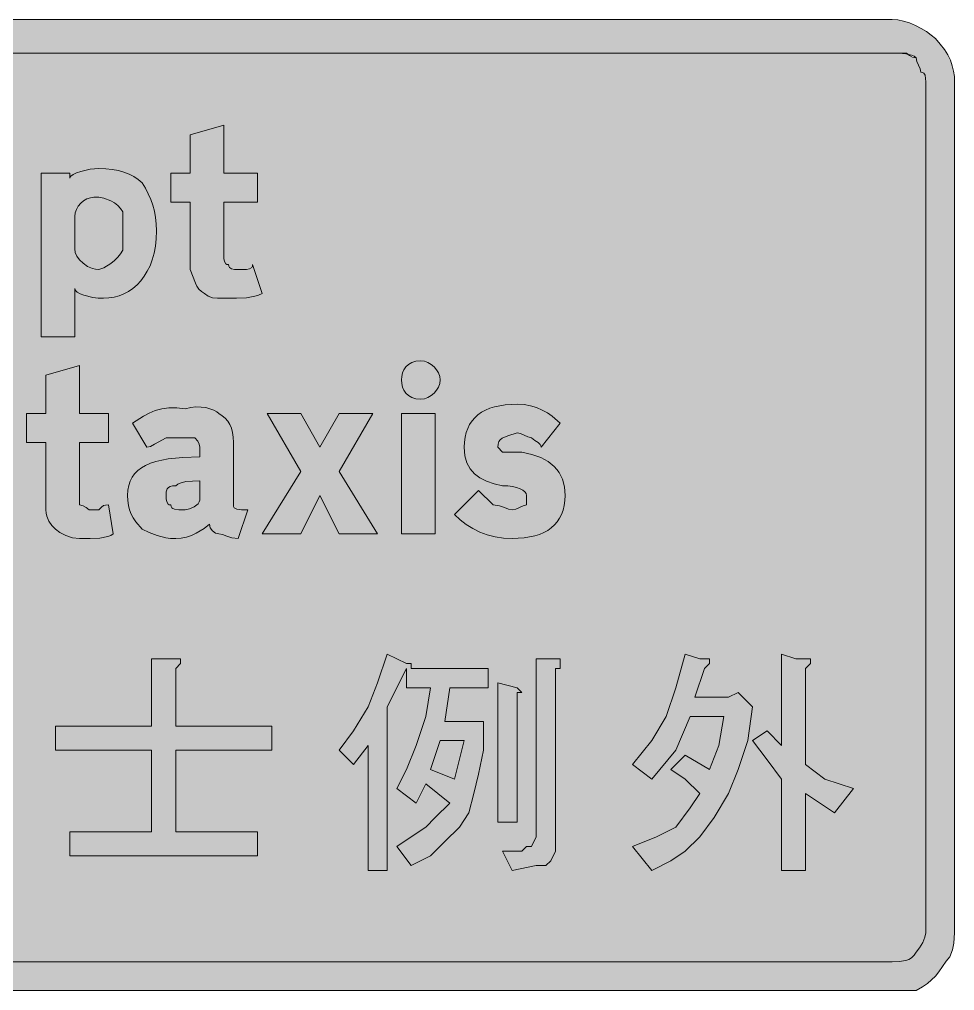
# Model space of a CAD drawing. Header units: metres. Extents: x 13 to 554, y 13 to 255.
# Drawn here: x 320.6 to 554, y 13 to 255.4 of the extents above; entities that cross this region are included whole.
import ezdxf

# ---------------------------------------------------------------- set-up
doc = ezdxf.new("R2010")
doc.units = ezdxf.units.M
doc.layers.add('FILL_BLACK_000000', color=7, linetype='Continuous', true_color=0x000000)
doc.layers.add('FILL_WHITE_FFFFFF', color=7, linetype='Continuous', true_color=0xffffff)

msp = doc.modelspace()

# ---------------------------------------------------------------- hatches: boundary and pattern name
at = {"layer": 'FILL_BLACK_000000', "true_color": 0x000000}
h = msp.add_hatch(color=7, dxfattribs=at)
h.dxf.hatch_style = 1
h.paths.add_polyline_path([(539.81, 255.25), (541.28, 254.95), (542.78, 254.47), (544.26, 253.86), (545.69, 253.13), (547.02, 252.32), (548.2, 251.46), (549.21, 250.56), (550.45, 249.21), (551.48, 247.86), (552.31, 246.51), (552.96, 245.16), (553.44, 243.81), (553.77, 242.46), (553.95, 241.11), (554.01, 239.76), (554.01, 27.36), (553.86, 24.81), (553.5, 23.14), (552.81, 21.36), (551.91, 20.27), (551.01, 18.96), (550.11, 17.65), (549.21, 16.56), (547.26, 14.76), (546, 13.86), (544.41, 12.96), (538.41, 12.96), (28.41, 12.96), (27.01, 13.02), (25.54, 13.18), (24.04, 13.47), (22.56, 13.86), (21.13, 14.37), (19.8, 14.98), (18.62, 15.72), (17.61, 16.56), (16.37, 17.91), (15.34, 19.26), (14.51, 20.61), (13.86, 21.96), (13.38, 23.31), (13.05, 24.66), (12.87, 26.01), (12.81, 27.36), (12.81, 239.76), (12.87, 241.11), (13.05, 242.46), (13.38, 243.81), (13.86, 245.16), (14.51, 246.51), (15.34, 247.86), (16.37, 249.21), (17.61, 250.56), (18.7, 251.46), (20.01, 252.36), (21.32, 253.26), (22.41, 254.16), (24.02, 254.35), (25.41, 254.76), (26.8, 255.17), (28.41, 255.36), (538.41, 255.36), (539.81, 255.25)])
h.paths.add_polyline_path([(25.41, 246.81), (24.02, 246.45), (22.41, 245.76), (21.72, 244.15), (21.36, 242.76), (21.23, 241.37), (21.21, 239.76), (21.21, 27.36), (21.36, 24.96), (21.72, 23.65), (22.01, 23.06), (22.41, 22.56), (24.02, 21.17), (24.73, 20.75), (25.41, 20.46), (26.8, 20.2), (28.41, 20.16), (538.41, 20.16), (540.19, 20.2), (541.86, 20.46), (542.62, 20.75), (543.3, 21.17), (543.91, 21.77), (544.41, 22.56), (545.29, 23.65), (546.06, 24.96), (546.6, 26.27), (546.81, 27.36), (546.81, 239.76), (546.79, 240.64), (546.66, 241.41), (546.3, 241.95), (546.01, 242.11), (545.61, 242.16), (545.42, 243.06), (545.01, 243.96), (544.6, 244.86), (544.41, 245.76), (543.91, 246.16), (543.3, 246.45), (541.86, 246.81), (540.19, 246.94), (538.41, 246.96), (28.41, 246.96), (26.8, 246.94), (25.41, 246.81)], flags=16)
h = msp.add_hatch(color=7, dxfattribs=at)
h.dxf.hatch_style = 1
h.paths.add_polyline_path([(380.01, 216.96), (380.01, 209.76), (371.61, 209.76), (371.61, 196.56), (371.63, 195.68), (371.76, 194.91), (372.12, 194.37), (372.41, 194.21), (372.81, 194.16), (372.86, 193.76), (373.02, 193.47), (373.56, 193.11), (374.33, 192.98), (375.21, 192.96), (376.41, 192.96), (377.29, 192.98), (378.06, 193.11), (378.6, 193.47), (378.76, 193.76), (378.81, 194.16), (381.21, 186.96), (380.31, 186.56), (379.37, 186.27), (377.31, 185.91), (374.8, 185.78), (371.61, 185.76), (370.02, 185.78), (368.76, 185.91), (367.73, 186.27), (366.81, 186.96), (366.02, 187.46), (365.4, 188.07), (364.93, 188.75), (364.56, 189.51), (363.21, 192.96), (363.21, 209.76), (358.41, 209.76), (358.41, 216.96), (363.21, 216.96), (363.21, 226.56), (371.61, 228.96), (371.61, 216.96), (380.01, 216.96)])
h = msp.add_hatch(color=7, dxfattribs=at)
h.dxf.hatch_style = 1
h.paths.add_polyline_path([(354.54, 198.74), (354.21, 197), (353.76, 195.38), (353.2, 193.88), (352.53, 192.5), (351.77, 191.24), (350.91, 190.11), (349.97, 189.1), (348.95, 188.23), (347.86, 187.48), (346.71, 186.87), (345.5, 186.38), (344.24, 186.04), (342.94, 185.83), (341.61, 185.76), (340.27, 185.81), (338.97, 185.97), (336.66, 186.51), (335.74, 186.87), (335.03, 187.28), (334.57, 187.71), (334.41, 188.16), (334.41, 176.16), (326.01, 176.16), (326.01, 216.96), (333.21, 216.96), (333.21, 215.76), (333.42, 216.21), (334, 216.64), (334.86, 217.05), (335.91, 217.41), (338.27, 217.95), (340.41, 218.16), (342.15, 218.1), (343.78, 217.93), (345.3, 217.65), (346.71, 217.26), (348, 216.75), (349.18, 216.13), (350.25, 215.4), (351.21, 214.56), (352.05, 213.21), (352.78, 211.84), (353.4, 210.45), (353.91, 209.01), (354.3, 207.52), (354.58, 205.95), (354.75, 204.31), (354.81, 202.56), (354.74, 200.59), (354.54, 198.74)])
h.paths.add_polyline_path([(341.68, 193.37), (343.41, 194.46), (344.3, 195.19), (345.13, 196), (345.86, 196.86), (346.41, 197.76), (346.41, 198.96), (346.41, 204.96), (346.41, 206.16), (346.41, 207.36), (345.86, 208.2), (345.13, 208.93), (344.3, 209.55), (343.41, 210.06), (341.68, 210.73), (340.41, 210.96), (339.21, 210.96), (338.31, 210.85), (337.45, 210.55), (336.64, 210.07), (335.91, 209.46), (335.3, 208.73), (334.82, 207.92), (334.52, 207.06), (334.41, 206.16), (334.41, 198.96), (334.43, 198.06), (334.56, 197.16), (334.92, 196.26), (335.61, 195.36), (336.53, 194.48), (337.56, 193.71), (338.82, 193.17), (339.56, 193.01), (340.41, 192.96), (340.96, 193.07), (341.68, 193.37)], flags=16)
h = msp.add_hatch(color=7, dxfattribs=at)
h.dxf.hatch_style = 1
h.paths.add_polyline_path([(425.5, 164.46), (425.2, 163.6), (424.72, 162.79), (424.11, 162.06), (423.38, 161.45), (422.57, 160.97), (421.71, 160.67), (420.81, 160.56), (419.57, 160.67), (418.54, 160.97), (417.71, 161.45), (417.06, 162.06), (416.58, 162.79), (416.25, 163.6), (416.07, 164.46), (416.01, 165.36), (416.07, 166.26), (416.25, 167.12), (416.58, 167.93), (417.06, 168.66), (417.71, 169.27), (418.54, 169.75), (419.57, 170.05), (420.81, 170.16), (421.71, 170.05), (422.57, 169.75), (423.38, 169.27), (424.11, 168.66), (424.72, 167.93), (425.2, 167.12), (425.5, 166.26), (425.61, 165.36), (425.5, 164.46)])
h = msp.add_hatch(color=7, dxfattribs=at)
h.dxf.hatch_style = 1
h.paths.add_polyline_path([(342.81, 156.96), (342.81, 149.76), (335.61, 149.76), (335.61, 136.56), (335.61, 134.16), (336.49, 133.97), (337.26, 133.56), (338.01, 132.96), (340.41, 132.96), (341.12, 133.65), (341.61, 134.01), (342.1, 134.14), (342.81, 134.16), (344.01, 126.96), (343.45, 126.56), (342.7, 126.27), (340.71, 125.91), (338.27, 125.78), (335.61, 125.76), (333.83, 125.97), (332.16, 126.51), (330.72, 127.28), (329.61, 128.16), (328.73, 129.08), (327.96, 130.11), (327.42, 131.37), (327.26, 132.11), (327.21, 132.96), (327.21, 149.76), (322.41, 149.76), (322.41, 156.96), (327.21, 156.96), (327.21, 166.56), (335.61, 168.96), (335.61, 156.96), (342.81, 156.96)])
h = msp.add_hatch(color=7, dxfattribs=at)
h.dxf.hatch_style = 1
h.paths.add_polyline_path([(373.62, 125.95), (372.36, 126.36), (371.33, 126.77), (370.41, 126.96), (369.53, 127.17), (368.76, 127.71), (368.22, 128.48), (368.01, 129.36), (366.7, 128.29), (364.71, 127.11), (363.53, 126.58), (362.27, 126.15), (360.96, 125.87), (359.61, 125.76), (358.31, 125.81), (357.12, 125.97), (354.96, 126.51), (353.03, 127.28), (351.21, 128.16), (349.63, 129.98), (349.02, 130.92), (348.51, 131.91), (348.12, 132.95), (347.83, 134.07), (347.67, 135.26), (347.61, 136.56), (347.68, 137.85), (347.89, 139.04), (348.24, 140.12), (348.73, 141.1), (349.37, 141.98), (350.14, 142.76), (351.06, 143.45), (352.11, 144.06), (353.31, 144.58), (354.64, 145.02), (356.12, 145.38), (357.73, 145.67), (361.39, 146.04), (365.61, 146.16), (365.61, 148.56), (365.46, 149.31), (365.1, 150.08), (364.41, 150.96), (362.01, 150.96), (357.21, 150.96), (354.36, 149.31), (353.33, 148.77), (352.41, 148.56), (348.81, 154.56), (351.55, 156.3), (352.99, 157.07), (354.51, 157.71), (356.15, 158.18), (357.92, 158.44), (359.87, 158.45), (362.01, 158.16), (363.36, 158.5), (364.67, 158.65), (365.93, 158.62), (367.11, 158.46), (368.17, 158.18), (369.1, 157.82), (369.85, 157.41), (370.41, 156.96), (371.25, 156.45), (371.98, 155.83), (372.6, 155.1), (373.11, 154.26), (373.5, 153.3), (373.78, 152.23), (373.95, 151.05), (374.01, 149.76), (374.01, 134.16), (374.07, 133.76), (374.23, 133.47), (374.52, 133.25), (374.91, 133.11), (376.03, 132.98), (377.61, 132.96), (375.21, 125.76), (373.62, 125.95)])
h.paths.add_polyline_path([(357.36, 134.91), (357.72, 134.37), (358.01, 134.21), (358.41, 134.16), (358.47, 133.76), (358.63, 133.47), (358.92, 133.25), (359.31, 133.11), (360.43, 132.98), (362.01, 132.96), (363.08, 133.17), (364.26, 133.71), (365.22, 134.48), (365.5, 134.91), (365.61, 135.36), (365.61, 140.16), (363.83, 140.14), (362.16, 140.01), (360.72, 139.65), (360.11, 139.36), (359.61, 138.96), (358.82, 138.91), (358.22, 138.75), (357.8, 138.52), (357.51, 138.21), (357.25, 137.44), (357.21, 136.56), (357.23, 135.68), (357.36, 134.91)], flags=16)
h = msp.add_hatch(color=7, dxfattribs=at)
h.dxf.hatch_style = 1
h.paths.add_polyline_path([(456.75, 135.25), (456.59, 134.03), (456.31, 132.89), (455.93, 131.83), (455.44, 130.86), (454.85, 129.98), (454.15, 129.18), (453.36, 128.46), (452.47, 127.83), (451.48, 127.28), (450.39, 126.81), (449.22, 126.43), (446.59, 125.93), (443.61, 125.76), (441.42, 125.87), (439.33, 126.19), (437.37, 126.71), (435.51, 127.41), (433.77, 128.28), (432.14, 129.3), (430.62, 130.47), (429.21, 131.76), (435.21, 137.76), (438.81, 134.16), (440.4, 133.97), (441.66, 133.56), (442.69, 133.15), (443.61, 132.96), (444.51, 133.15), (445.41, 133.56), (446.31, 133.97), (447.21, 134.16), (447.21, 136.56), (447.1, 137.01), (446.78, 137.44), (446.26, 137.85), (445.56, 138.21), (444.69, 138.52), (443.67, 138.75), (442.5, 138.91), (441.21, 138.96), (439.07, 139.47), (437.18, 140.12), (435.54, 140.94), (434.16, 141.96), (433.07, 143.2), (432.27, 144.7), (431.78, 146.47), (431.61, 148.56), (431.67, 149.87), (431.83, 151.09), (432.11, 152.23), (432.49, 153.28), (432.98, 154.26), (433.57, 155.14), (434.27, 155.94), (435.06, 156.66), (435.95, 157.29), (436.94, 157.84), (438.03, 158.31), (439.2, 158.68), (441.83, 159.19), (444.81, 159.36), (446.55, 159.25), (448.18, 158.95), (449.7, 158.47), (451.11, 157.86), (452.4, 157.13), (453.58, 156.32), (455.61, 154.56), (450.81, 148.56), (450.76, 148.96), (450.6, 149.27), (450.06, 149.76), (449.29, 150.25), (448.41, 150.96), (447.51, 151.15), (446.61, 151.56), (445.71, 151.97), (444.81, 152.16), (442.54, 151.43), (441.06, 150.81), (440.58, 150.44), (440.25, 149.97), (440.07, 149.35), (440.01, 148.56), (441.21, 147.36), (446.01, 147.36), (448.54, 146.8), (450.73, 146.01), (452.59, 145), (454.11, 143.76), (454.74, 143.06), (455.29, 142.3), (455.76, 141.48), (456.13, 140.61), (456.64, 138.7), (456.81, 136.56), (456.75, 135.25)])
h = msp.add_hatch(color=7, dxfattribs=at)
h.dxf.hatch_style = 1
h.paths.add_polyline_path([(408.81, 156.96), (400.41, 142.56), (410.01, 126.96), (400.41, 126.96), (395.61, 136.56), (390.81, 126.96), (381.21, 126.96), (390.81, 142.56), (382.41, 156.96), (390.81, 156.96), (395.61, 148.56), (400.41, 156.96), (408.81, 156.96)])
h = msp.add_hatch(color=7, dxfattribs=at)
h.dxf.hatch_style = 1
h.paths.add_polyline_path([(416.01, 126.96), (416.01, 156.96), (424.41, 156.96), (424.41, 126.96), (416.01, 126.96)])
h = msp.add_hatch(color=7, dxfattribs=at)
h.dxf.hatch_style = 1
h.paths.add_polyline_path([(407.61, 83.76), (410.01, 89.76), (412.41, 96.96), (417.21, 94.56), (418.41, 94.56), (418.41, 93.36), (437.61, 93.36), (437.61, 88.56), (428.01, 88.56), (426.81, 80.16), (436.41, 80.16), (436.41, 72.96), (435.21, 66.96), (434.01, 62.16), (432.81, 57.36), (430.41, 53.76), (426.81, 50.16), (423.21, 46.56), (418.41, 44.16), (414.81, 48.96), (418.41, 51.36), (422.01, 53.76), (424.41, 56.16), (428.01, 59.76), (422.01, 64.56), (419.61, 59.76), (414.81, 63.36), (417.21, 68.16), (419.61, 74.16), (422.01, 81.36), (423.21, 88.56), (417.21, 88.56), (417.21, 93.36), (412.41, 83.76), (412.41, 42.96), (407.61, 42.96), (407.61, 74.16), (404.01, 69.36), (400.41, 72.96), (404.01, 77.76), (407.61, 83.76)])
h.paths.add_polyline_path([(429.21, 65.76), (431.61, 75.36), (425.61, 75.36), (423.21, 68.16), (429.21, 65.76)], flags=16)
h = msp.add_hatch(color=7, dxfattribs=at)
h.dxf.hatch_style = 1
h.paths.add_polyline_path([(492.81, 95.76), (492.81, 94.56), (491.61, 93.36), (489.21, 86.16), (497.61, 86.16), (500.01, 87.36), (503.61, 83.76), (502.41, 75.36), (500.01, 68.16), (497.61, 62.16), (494.01, 56.16), (490.41, 51.36), (486.81, 47.76), (483.21, 45.36), (478.41, 42.96), (473.61, 48.96), (479.61, 51.36), (484.41, 53.76), (488.01, 58.56), (490.41, 62.16), (486.81, 65.76), (483.21, 68.16), (486.81, 71.76), (492.81, 68.16), (495.21, 74.16), (496.41, 81.36), (488.01, 81.36), (484.41, 72.96), (478.41, 65.76), (473.61, 69.36), (478.41, 75.36), (482.01, 81.36), (484.41, 88.56), (486.81, 96.96), (490.41, 95.76), (492.81, 95.76)])
h = msp.add_hatch(color=7, dxfattribs=at)
h.dxf.hatch_style = 1
h.paths.add_polyline_path([(516.81, 95.76), (518.01, 95.76), (518.01, 94.56), (516.81, 93.36), (516.81, 69.36), (521.61, 65.76), (528.81, 63.36), (524.01, 57.36), (516.81, 62.16), (516.81, 42.96), (510.81, 42.96), (510.81, 65.76), (507.21, 70.56), (503.61, 75.36), (507.21, 77.76), (510.81, 74.16), (510.81, 96.96), (514.41, 95.76), (516.81, 95.76)])
h = msp.add_hatch(color=7, dxfattribs=at)
h.dxf.hatch_style = 1
h.paths.add_polyline_path([(360.81, 95.76), (360.81, 94.56), (359.61, 93.36), (359.61, 78.96), (383.61, 78.96), (383.61, 72.96), (359.61, 72.96), (359.61, 52.56), (380.01, 52.56), (380.01, 46.56), (333.21, 46.56), (333.21, 52.56), (353.61, 52.56), (353.61, 72.96), (329.61, 72.96), (329.61, 78.96), (353.61, 78.96), (353.61, 95.76), (358.41, 95.76), (360.81, 95.76)])
h = msp.add_hatch(color=7, dxfattribs=at)
h.dxf.hatch_style = 1
h.paths.add_polyline_path([(454.41, 95.76), (455.61, 95.76), (455.61, 94.56), (455.61, 93.36), (454.41, 93.36), (454.41, 50.16), (454.41, 47.76), (453.21, 45.36), (452.01, 44.16), (449.61, 44.16), (443.61, 42.96), (441.21, 47.76), (446.01, 47.76), (447.21, 48.96), (448.41, 48.96), (449.61, 51.36), (449.61, 52.56), (449.61, 95.76), (454.41, 95.76)])
h = msp.add_hatch(color=7, dxfattribs=at)
h.dxf.hatch_style = 1
h.paths.add_polyline_path([(444.81, 88.56), (446.01, 87.36), (444.81, 87.36), (444.81, 54.96), (440.01, 54.96), (440.01, 89.76), (444.81, 88.56)])
at = {"layer": 'FILL_WHITE_FFFFFF', "true_color": 0xffffff}
h = msp.add_hatch(color=7, dxfattribs=at)
h.dxf.hatch_style = 1
h.paths.add_polyline_path([(538.41, 246.96), (542.01, 246.96), (542.76, 246.36), (543.53, 245.95), (544.41, 245.76), (544.6, 244.86), (545.01, 243.96), (545.42, 243.06), (545.61, 242.16), (546.01, 242.11), (546.3, 241.95), (546.66, 241.41), (546.79, 240.64), (546.81, 239.76), (546.81, 27.36), (546.6, 26.27), (546.06, 24.96), (545.29, 23.65), (544.41, 22.56), (543.91, 21.77), (543.3, 21.17), (542.62, 20.75), (541.86, 20.46), (540.19, 20.2), (538.41, 20.16), (28.41, 20.16), (26.8, 20.2), (25.41, 20.46), (24.73, 20.75), (24.02, 21.17), (22.41, 22.56), (22.01, 23.06), (21.72, 23.65), (21.36, 24.96), (21.21, 27.36), (21.21, 239.76), (21.32, 241.45), (21.66, 242.91), (22.22, 244.15), (23.01, 245.16), (24.02, 245.95), (25.26, 246.51), (26.72, 246.85), (28.41, 246.96), (538.41, 246.96)])

# ---------------------------------------------------------------- linework, layer by layer
at = {"layer": 'FILL_BLACK_000000', "lineweight": 0, "true_color": 0x000000}
for points in [[(28.41, 255.36), (538.41, 255.36), (539.81, 255.25), (541.28, 254.95), (542.78, 254.47), (544.26, 253.86), (545.69, 253.13), (547.02, 252.32), (548.2, 251.46), (549.21, 250.56), (550.45, 249.21), (551.48, 247.86), (552.31, 246.51), (552.96, 245.16), (553.44, 243.81), (553.77, 242.46), (553.95, 241.11), (554.01, 239.76), (554.01, 27.36), (553.86, 24.81), (553.5, 23.14), (552.81, 21.36), (551.91, 20.27), (551.01, 18.96), (550.11, 17.65), (549.21, 16.56), (547.26, 14.76), (546, 13.86), (544.41, 12.96), (538.41, 12.96), (28.41, 12.96)], [(28.41, 20.16), (538.41, 20.16), (540.19, 20.2), (541.86, 20.46), (542.62, 20.75), (543.3, 21.17), (543.91, 21.77), (544.41, 22.56), (545.29, 23.65), (546.06, 24.96), (546.6, 26.27), (546.81, 27.36), (546.81, 239.76), (546.79, 240.64), (546.66, 241.41), (546.3, 241.95), (546.01, 242.11), (545.61, 242.16), (545.42, 243.06), (545.01, 243.96), (544.6, 244.86), (544.41, 245.76), (543.91, 246.16), (543.3, 246.45), (541.86, 246.81), (540.19, 246.94), (538.41, 246.96), (28.41, 246.96)]]:
    msp.add_lwpolyline(points, dxfattribs=at)
for points in [[(380.01, 216.96), (380.01, 209.76), (371.61, 209.76), (371.61, 196.56), (371.63, 195.68), (371.76, 194.91), (372.12, 194.37), (372.41, 194.21), (372.81, 194.16), (372.86, 193.76), (373.02, 193.47), (373.56, 193.11), (374.33, 192.98), (375.21, 192.96), (376.41, 192.96), (377.29, 192.98), (378.06, 193.11), (378.6, 193.47), (378.76, 193.76), (378.81, 194.16), (381.21, 186.96), (380.31, 186.56), (379.37, 186.27), (377.31, 185.91), (374.8, 185.78), (371.61, 185.76), (370.02, 185.78), (368.76, 185.91), (367.73, 186.27), (366.81, 186.96), (366.02, 187.46), (365.4, 188.07), (364.93, 188.75), (364.56, 189.51), (363.21, 192.96), (363.21, 209.76), (358.41, 209.76), (358.41, 216.96), (363.21, 216.96), (363.21, 226.56), (371.61, 228.96), (371.61, 216.96)], [(354.54, 198.74), (354.21, 197), (353.76, 195.38), (353.2, 193.88), (352.53, 192.5), (351.77, 191.24), (350.91, 190.11), (349.97, 189.1), (348.95, 188.23), (347.86, 187.48), (346.71, 186.87), (345.5, 186.38), (344.24, 186.04), (342.94, 185.83), (341.61, 185.76), (340.27, 185.81), (338.97, 185.97), (336.66, 186.51), (335.74, 186.87), (335.03, 187.28), (334.57, 187.71), (334.41, 188.16), (334.41, 176.16), (326.01, 176.16), (326.01, 216.96), (333.21, 216.96), (333.21, 215.76), (333.42, 216.21), (334, 216.64), (334.86, 217.05), (335.91, 217.41), (338.27, 217.95), (340.41, 218.16), (342.15, 218.1), (343.78, 217.93), (345.3, 217.65), (346.71, 217.26), (348, 216.75), (349.18, 216.13), (350.25, 215.4), (351.21, 214.56), (352.05, 213.21), (352.78, 211.84), (353.4, 210.45), (353.91, 209.01), (354.3, 207.52), (354.58, 205.95), (354.75, 204.31), (354.81, 202.56), (354.74, 200.59)], [(341.68, 193.37), (343.41, 194.46), (344.3, 195.19), (345.13, 196), (345.86, 196.86), (346.41, 197.76), (346.41, 198.96), (346.41, 204.96), (346.41, 206.16), (346.41, 207.36), (345.86, 208.2), (345.13, 208.93), (344.3, 209.55), (343.41, 210.06), (341.68, 210.73), (340.41, 210.96), (339.21, 210.96), (338.31, 210.85), (337.45, 210.55), (336.64, 210.07), (335.91, 209.46), (335.3, 208.73), (334.82, 207.92), (334.52, 207.06), (334.41, 206.16), (334.41, 198.96), (334.43, 198.06), (334.56, 197.16), (334.92, 196.26), (335.61, 195.36), (336.53, 194.48), (337.56, 193.71), (338.82, 193.17), (339.56, 193.01), (340.41, 192.96), (340.96, 193.07)], [(425.5, 164.46), (425.2, 163.6), (424.72, 162.79), (424.11, 162.06), (423.38, 161.45), (422.57, 160.97), (421.71, 160.67), (420.81, 160.56), (419.57, 160.67), (418.54, 160.97), (417.71, 161.45), (417.06, 162.06), (416.58, 162.79), (416.25, 163.6), (416.07, 164.46), (416.01, 165.36), (416.07, 166.26), (416.25, 167.12), (416.58, 167.93), (417.06, 168.66), (417.71, 169.27), (418.54, 169.75), (419.57, 170.05), (420.81, 170.16), (421.71, 170.05), (422.57, 169.75), (423.38, 169.27), (424.11, 168.66), (424.72, 167.93), (425.2, 167.12), (425.5, 166.26), (425.61, 165.36)], [(342.81, 156.96), (342.81, 149.76), (335.61, 149.76), (335.61, 136.56), (335.61, 134.16), (336.49, 133.97), (337.26, 133.56), (338.01, 132.96), (340.41, 132.96), (341.12, 133.65), (341.61, 134.01), (342.1, 134.14), (342.81, 134.16), (344.01, 126.96), (343.45, 126.56), (342.7, 126.27), (340.71, 125.91), (338.27, 125.78), (335.61, 125.76), (333.83, 125.97), (332.16, 126.51), (330.72, 127.28), (329.61, 128.16), (328.73, 129.08), (327.96, 130.11), (327.42, 131.37), (327.26, 132.11), (327.21, 132.96), (327.21, 149.76), (322.41, 149.76), (322.41, 156.96), (327.21, 156.96), (327.21, 166.56), (335.61, 168.96), (335.61, 156.96)], [(373.62, 125.95), (372.36, 126.36), (371.33, 126.77), (370.41, 126.96), (369.53, 127.17), (368.76, 127.71), (368.22, 128.48), (368.01, 129.36), (366.7, 128.29), (364.71, 127.11), (363.53, 126.58), (362.27, 126.15), (360.96, 125.87), (359.61, 125.76), (358.31, 125.81), (357.12, 125.97), (354.96, 126.51), (353.03, 127.28), (351.21, 128.16), (349.63, 129.98), (349.02, 130.92), (348.51, 131.91), (348.12, 132.95), (347.83, 134.07), (347.67, 135.26), (347.61, 136.56), (347.68, 137.85), (347.89, 139.04), (348.24, 140.12), (348.73, 141.1), (349.37, 141.98), (350.14, 142.76), (351.06, 143.45), (352.11, 144.06), (353.31, 144.58), (354.64, 145.02), (356.12, 145.38), (357.73, 145.67), (361.39, 146.04), (365.61, 146.16), (365.61, 148.56), (365.46, 149.31), (365.1, 150.08), (364.41, 150.96), (362.01, 150.96), (357.21, 150.96), (354.36, 149.31), (353.33, 148.77), (352.41, 148.56), (348.81, 154.56), (351.55, 156.3), (352.99, 157.07), (354.51, 157.71), (356.15, 158.18), (357.92, 158.44), (359.87, 158.45), (362.01, 158.16), (363.36, 158.5), (364.67, 158.65), (365.93, 158.62), (367.11, 158.46), (368.17, 158.18), (369.1, 157.82), (369.85, 157.41), (370.41, 156.96), (371.25, 156.45), (371.98, 155.83), (372.6, 155.1), (373.11, 154.26), (373.5, 153.3), (373.78, 152.23), (373.95, 151.05), (374.01, 149.76), (374.01, 134.16), (374.07, 133.76), (374.23, 133.47), (374.52, 133.25), (374.91, 133.11), (376.03, 132.98), (377.61, 132.96), (375.21, 125.76)], [(456.75, 135.25), (456.59, 134.03), (456.31, 132.89), (455.93, 131.83), (455.44, 130.86), (454.85, 129.98), (454.15, 129.18), (453.36, 128.46), (452.47, 127.83), (451.48, 127.28), (450.39, 126.81), (449.22, 126.43), (446.59, 125.93), (443.61, 125.76), (441.42, 125.87), (439.33, 126.19), (437.37, 126.71), (435.51, 127.41), (433.77, 128.28), (432.14, 129.3), (430.62, 130.47), (429.21, 131.76), (435.21, 137.76), (438.81, 134.16), (440.4, 133.97), (441.66, 133.56), (442.69, 133.15), (443.61, 132.96), (444.51, 133.15), (445.41, 133.56), (446.31, 133.97), (447.21, 134.16), (447.21, 136.56), (447.1, 137.01), (446.78, 137.44), (446.26, 137.85), (445.56, 138.21), (444.69, 138.52), (443.67, 138.75), (442.5, 138.91), (441.21, 138.96), (439.07, 139.47), (437.18, 140.12), (435.54, 140.94), (434.16, 141.96), (433.07, 143.2), (432.27, 144.7), (431.78, 146.47), (431.61, 148.56), (431.67, 149.87), (431.83, 151.09), (432.11, 152.23), (432.49, 153.28), (432.98, 154.26), (433.57, 155.14), (434.27, 155.94), (435.06, 156.66), (435.95, 157.29), (436.94, 157.84), (438.03, 158.31), (439.2, 158.68), (441.83, 159.19), (444.81, 159.36), (446.55, 159.25), (448.18, 158.95), (449.7, 158.47), (451.11, 157.86), (452.4, 157.13), (453.58, 156.32), (455.61, 154.56), (450.81, 148.56), (450.76, 148.96), (450.6, 149.27), (450.06, 149.76), (449.29, 150.25), (448.41, 150.96), (447.51, 151.15), (446.61, 151.56), (445.71, 151.97), (444.81, 152.16), (442.54, 151.43), (441.06, 150.81), (440.58, 150.44), (440.25, 149.97), (440.07, 149.35), (440.01, 148.56), (441.21, 147.36), (446.01, 147.36), (448.54, 146.8), (450.73, 146.01), (452.59, 145), (454.11, 143.76), (454.74, 143.06), (455.29, 142.3), (455.76, 141.48), (456.13, 140.61), (456.64, 138.7), (456.81, 136.56)], [(408.81, 156.96), (400.41, 142.56), (410.01, 126.96), (400.41, 126.96), (395.61, 136.56), (390.81, 126.96), (381.21, 126.96), (390.81, 142.56), (382.41, 156.96), (390.81, 156.96), (395.61, 148.56), (400.41, 156.96)], [(416.01, 126.96), (416.01, 156.96), (424.41, 156.96), (424.41, 126.96)], [(357.36, 134.91), (357.72, 134.37), (358.01, 134.21), (358.41, 134.16), (358.47, 133.76), (358.63, 133.47), (358.92, 133.25), (359.31, 133.11), (360.43, 132.98), (362.01, 132.96), (363.08, 133.17), (364.26, 133.71), (365.22, 134.48), (365.5, 134.91), (365.61, 135.36), (365.61, 140.16), (363.83, 140.14), (362.16, 140.01), (360.72, 139.65), (360.11, 139.36), (359.61, 138.96), (358.82, 138.91), (358.22, 138.75), (357.8, 138.52), (357.51, 138.21), (357.25, 137.44), (357.21, 136.56), (357.23, 135.68)], [(407.61, 83.76), (410.01, 89.76), (412.41, 96.96), (417.21, 94.56), (418.41, 94.56), (418.41, 93.36), (437.61, 93.36), (437.61, 88.56), (428.01, 88.56), (426.81, 80.16), (436.41, 80.16), (436.41, 72.96), (435.21, 66.96), (434.01, 62.16), (432.81, 57.36), (430.41, 53.76), (426.81, 50.16), (423.21, 46.56), (418.41, 44.16), (414.81, 48.96), (418.41, 51.36), (422.01, 53.76), (424.41, 56.16), (428.01, 59.76), (422.01, 64.56), (419.61, 59.76), (414.81, 63.36), (417.21, 68.16), (419.61, 74.16), (422.01, 81.36), (423.21, 88.56), (417.21, 88.56), (417.21, 93.36), (412.41, 83.76), (412.41, 42.96), (407.61, 42.96), (407.61, 74.16), (404.01, 69.36), (400.41, 72.96), (404.01, 77.76)], [(492.81, 95.76), (492.81, 94.56), (491.61, 93.36), (489.21, 86.16), (497.61, 86.16), (500.01, 87.36), (503.61, 83.76), (502.41, 75.36), (500.01, 68.16), (497.61, 62.16), (494.01, 56.16), (490.41, 51.36), (486.81, 47.76), (483.21, 45.36), (478.41, 42.96), (473.61, 48.96), (479.61, 51.36), (484.41, 53.76), (488.01, 58.56), (490.41, 62.16), (486.81, 65.76), (483.21, 68.16), (486.81, 71.76), (492.81, 68.16), (495.21, 74.16), (496.41, 81.36), (488.01, 81.36), (484.41, 72.96), (478.41, 65.76), (473.61, 69.36), (478.41, 75.36), (482.01, 81.36), (484.41, 88.56), (486.81, 96.96), (490.41, 95.76)], [(516.81, 95.76), (518.01, 95.76), (518.01, 94.56), (516.81, 93.36), (516.81, 69.36), (521.61, 65.76), (528.81, 63.36), (524.01, 57.36), (516.81, 62.16), (516.81, 42.96), (510.81, 42.96), (510.81, 65.76), (507.21, 70.56), (503.61, 75.36), (507.21, 77.76), (510.81, 74.16), (510.81, 96.96), (514.41, 95.76)], [(360.81, 95.76), (360.81, 94.56), (359.61, 93.36), (359.61, 78.96), (383.61, 78.96), (383.61, 72.96), (359.61, 72.96), (359.61, 52.56), (380.01, 52.56), (380.01, 46.56), (333.21, 46.56), (333.21, 52.56), (353.61, 52.56), (353.61, 72.96), (329.61, 72.96), (329.61, 78.96), (353.61, 78.96), (353.61, 95.76), (358.41, 95.76)], [(454.41, 95.76), (455.61, 95.76), (455.61, 94.56), (455.61, 93.36), (454.41, 93.36), (454.41, 50.16), (454.41, 47.76), (453.21, 45.36), (452.01, 44.16), (449.61, 44.16), (443.61, 42.96), (441.21, 47.76), (446.01, 47.76), (447.21, 48.96), (448.41, 48.96), (449.61, 51.36), (449.61, 52.56), (449.61, 95.76)], [(444.81, 88.56), (446.01, 87.36), (444.81, 87.36), (444.81, 54.96), (440.01, 54.96), (440.01, 89.76)], [(429.21, 65.76), (431.61, 75.36), (425.61, 75.36), (423.21, 68.16)]]:
    msp.add_lwpolyline(points, close=True, dxfattribs=at)
at = {"layer": 'FILL_WHITE_FFFFFF', "lineweight": 0, "true_color": 0xffffff}
msp.add_lwpolyline([(28.41, 246.96), (538.41, 246.96), (542.01, 246.96), (542.76, 246.36), (543.53, 245.95), (544.41, 245.76), (544.6, 244.86), (545.01, 243.96), (545.42, 243.06), (545.61, 242.16), (546.01, 242.11), (546.3, 241.95), (546.66, 241.41), (546.79, 240.64), (546.81, 239.76), (546.81, 27.36), (546.6, 26.27), (546.06, 24.96), (545.29, 23.65), (544.41, 22.56), (543.91, 21.77), (543.3, 21.17), (542.62, 20.75), (541.86, 20.46), (540.19, 20.2), (538.41, 20.16), (28.41, 20.16)], dxfattribs=at)

doc.saveas('drawing.dxf')
